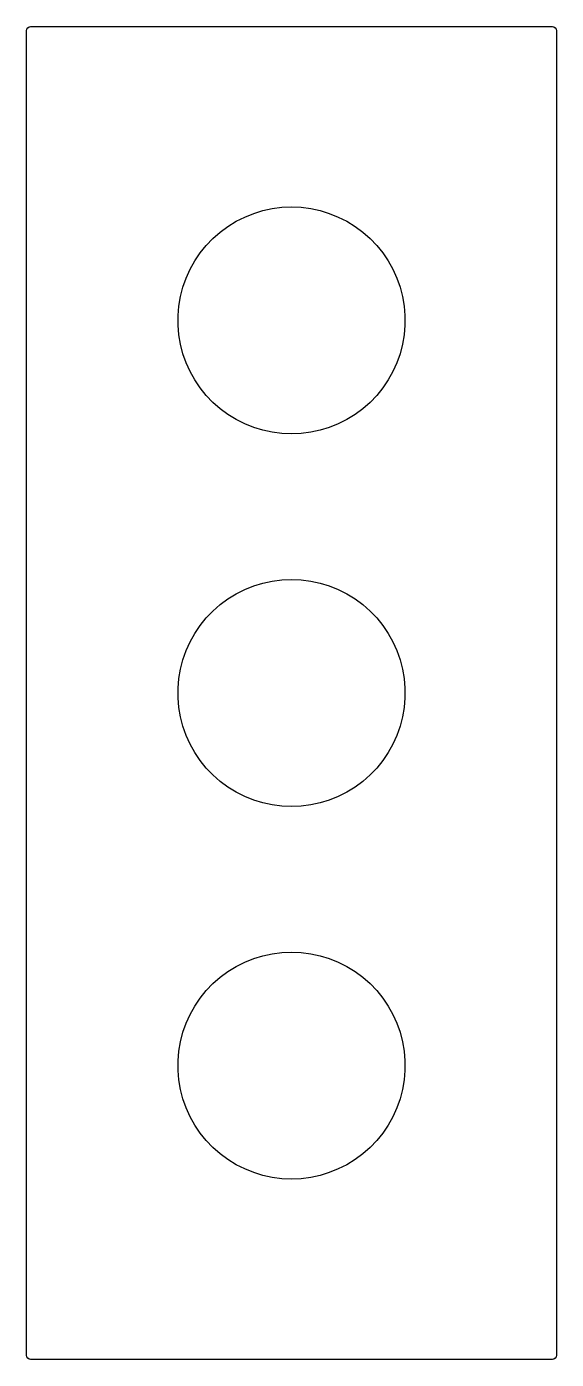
# Model space of a CAD drawing. Extents: x -2.5 to 2.5, y -6.4 to 6.4.
import ezdxf

# ---------------------------------------------------------------- set-up
doc = ezdxf.new("R2010")
doc.units = 0

msp = doc.modelspace()

# ---------------------------------------------------------------- linework, layer by layer
at = {"color": 1}
for p, q in [((-2.515, 6.385), (-2.5, 6.388)), ((-2.5, 6.388), (2.5, 6.388)), ((2.5, 6.388), (2.515, 6.385)), ((-2.538, 6.35), (-2.535, 6.365)), ((-2.538, -2.484), (-2.538, 6.35)), ((-2.535, 6.365), (-2.527, 6.377)), ((-2.527, 6.377), (-2.515, 6.385)), ((2.515, 6.385), (2.527, 6.377)), ((2.527, 6.377), (2.535, 6.365)), ((2.535, 6.365), (2.538, 6.35)), ((2.538, 6.35), (2.538, -6.35)), ((-0.362, 4.598), (-0.274, 4.625)), ((-0.274, 4.625), (-0.184, 4.644)), ((-0.184, 4.644), (-0.092, 4.656)), ((-0.092, 4.656), (0, 4.66)), ((0, 4.66), (0.092, 4.656)), ((0.092, 4.656), (0.184, 4.644)), ((0.184, 4.644), (0.274, 4.625)), ((0.274, 4.625), (0.362, 4.598)), ((-0.684, 4.418), (-0.609, 4.473)), ((-0.609, 4.473), (-0.531, 4.522)), ((-0.531, 4.522), (-0.448, 4.563)), ((-0.448, 4.563), (-0.362, 4.598)), ((0.362, 4.598), (0.448, 4.563)), ((0.448, 4.563), (0.531, 4.522)), ((0.531, 4.522), (0.609, 4.473)), ((0.609, 4.473), (0.684, 4.418)), ((-0.817, 4.291), (-0.753, 4.357)), ((-0.753, 4.357), (-0.684, 4.418)), ((0.684, 4.418), (0.753, 4.357)), ((0.753, 4.357), (0.817, 4.291)), ((-0.927, 4.142), (-0.875, 4.219)), ((-0.875, 4.219), (-0.817, 4.291)), ((0.817, 4.291), (0.875, 4.219)), ((0.875, 4.219), (0.927, 4.142)), ((-0.972, 4.062), (-0.927, 4.142)), ((0.927, 4.142), (0.972, 4.062)), ((-1.04, 3.891), (-1.01, 3.978)), ((-1.01, 3.978), (-0.972, 4.062)), ((0.972, 4.062), (1.01, 3.978)), ((1.01, 3.978), (1.04, 3.891)), ((-1.064, 3.801), (-1.04, 3.891)), ((1.04, 3.891), (1.064, 3.801)), ((-1.087, 3.618), (-1.079, 3.71)), ((-1.079, 3.71), (-1.064, 3.801)), ((1.064, 3.801), (1.079, 3.71)), ((1.079, 3.71), (1.087, 3.618)), ((-1.087, 3.526), (-1.087, 3.618)), ((1.087, 3.618), (1.087, 3.526)), ((-1.079, 3.434), (-1.087, 3.526)), ((1.087, 3.526), (1.079, 3.434)), ((-1.064, 3.343), (-1.079, 3.434)), ((-1.04, 3.253), (-1.064, 3.343)), ((1.064, 3.343), (1.04, 3.253)), ((1.079, 3.434), (1.064, 3.343)), ((-1.01, 3.166), (-1.04, 3.253)), ((1.04, 3.253), (1.01, 3.166)), ((-0.972, 3.082), (-1.01, 3.166)), ((-0.927, 3.001), (-0.972, 3.082)), ((0.972, 3.082), (0.927, 3.001)), ((1.01, 3.166), (0.972, 3.082)), ((-0.875, 2.925), (-0.927, 3.001)), ((0.927, 3.001), (0.875, 2.925)), ((-0.817, 2.853), (-0.875, 2.925)), ((-0.753, 2.786), (-0.817, 2.853)), ((0.817, 2.853), (0.753, 2.786)), ((0.875, 2.925), (0.817, 2.853)), ((-0.684, 2.725), (-0.753, 2.786)), ((-0.609, 2.67), (-0.684, 2.725)), ((0.684, 2.725), (0.609, 2.67)), ((0.753, 2.786), (0.684, 2.725)), ((-0.531, 2.622), (-0.609, 2.67)), ((-0.448, 2.58), (-0.531, 2.622)), ((-0.362, 2.546), (-0.448, 2.58)), ((0.448, 2.58), (0.362, 2.546)), ((0.531, 2.622), (0.448, 2.58)), ((0.609, 2.67), (0.531, 2.622)), ((-0.274, 2.519), (-0.362, 2.546)), ((-0.184, 2.499), (-0.274, 2.519)), ((-0.092, 2.488), (-0.184, 2.499)), ((0, 2.484), (-0.092, 2.488)), ((0.092, 2.488), (0, 2.484)), ((0.184, 2.499), (0.092, 2.488)), ((0.274, 2.519), (0.184, 2.499)), ((0.362, 2.546), (0.274, 2.519)), ((-0.448, 0.992), (-0.362, 1.026)), ((-0.362, 1.026), (-0.274, 1.053)), ((-0.274, 1.053), (-0.184, 1.072)), ((-0.184, 1.072), (-0.092, 1.084)), ((-0.092, 1.084), (0, 1.088)), ((0, 1.088), (0.092, 1.084)), ((0.092, 1.084), (0.184, 1.072)), ((0.184, 1.072), (0.274, 1.053)), ((0.274, 1.053), (0.362, 1.026)), ((0.362, 1.026), (0.448, 0.992)), ((-0.684, 0.847), (-0.609, 0.902)), ((-0.609, 0.902), (-0.531, 0.95)), ((-0.531, 0.95), (-0.448, 0.992)), ((0.448, 0.992), (0.531, 0.95)), ((0.531, 0.95), (0.609, 0.902)), ((0.609, 0.902), (0.684, 0.847)), ((-0.817, 0.719), (-0.753, 0.786)), ((-0.753, 0.786), (-0.684, 0.847)), ((0.684, 0.847), (0.753, 0.786)), ((0.753, 0.786), (0.817, 0.719)), ((-0.927, 0.57), (-0.875, 0.647)), ((-0.875, 0.647), (-0.817, 0.719)), ((0.817, 0.719), (0.875, 0.647)), ((0.875, 0.647), (0.927, 0.57)), ((-0.972, 0.49), (-0.927, 0.57)), ((0.927, 0.57), (0.972, 0.49)), ((-1.04, 0.319), (-1.01, 0.406)), ((-1.01, 0.406), (-0.972, 0.49)), ((0.972, 0.49), (1.01, 0.406)), ((1.01, 0.406), (1.04, 0.319)), ((-1.064, 0.229), (-1.04, 0.319)), ((1.04, 0.319), (1.064, 0.229)), ((-1.087, 0.046), (-1.079, 0.138)), ((-1.079, 0.138), (-1.064, 0.229)), ((1.064, 0.229), (1.079, 0.138)), ((1.079, 0.138), (1.087, 0.046)), ((-1.087, -0.046), (-1.087, 0.046)), ((1.087, 0.046), (1.087, -0.046)), ((-1.079, -0.138), (-1.087, -0.046)), ((1.087, -0.046), (1.079, -0.138)), ((-1.064, -0.229), (-1.079, -0.138)), ((-1.04, -0.319), (-1.064, -0.229)), ((1.064, -0.229), (1.04, -0.319)), ((1.079, -0.138), (1.064, -0.229)), ((-1.01, -0.406), (-1.04, -0.319)), ((1.04, -0.319), (1.01, -0.406)), ((-0.972, -0.49), (-1.01, -0.406)), ((-0.927, -0.57), (-0.972, -0.49)), ((0.972, -0.49), (0.927, -0.57)), ((1.01, -0.406), (0.972, -0.49)), ((-0.875, -0.647), (-0.927, -0.57)), ((0.927, -0.57), (0.875, -0.647)), ((-0.817, -0.719), (-0.875, -0.647)), ((-0.753, -0.786), (-0.817, -0.719)), ((0.817, -0.719), (0.753, -0.786)), ((0.875, -0.647), (0.817, -0.719)), ((-0.684, -0.847), (-0.753, -0.786)), ((-0.609, -0.902), (-0.684, -0.847)), ((0.684, -0.847), (0.609, -0.902)), ((0.753, -0.786), (0.684, -0.847)), ((-0.531, -0.95), (-0.609, -0.902)), ((-0.448, -0.992), (-0.531, -0.95)), ((-0.362, -1.026), (-0.448, -0.992)), ((0.448, -0.992), (0.362, -1.026)), ((0.531, -0.95), (0.448, -0.992)), ((0.609, -0.902), (0.531, -0.95)), ((-0.274, -1.053), (-0.362, -1.026)), ((-0.184, -1.072), (-0.274, -1.053)), ((-0.092, -1.084), (-0.184, -1.072)), ((0, -1.088), (-0.092, -1.084)), ((0.092, -1.084), (0, -1.088)), ((0.184, -1.072), (0.092, -1.084)), ((0.274, -1.053), (0.184, -1.072)), ((0.362, -1.026), (0.274, -1.053)), ((-2.538, -6.35), (-2.538, -2.484)), ((-0.448, -2.58), (-0.362, -2.546)), ((-0.362, -2.546), (-0.274, -2.519)), ((-0.274, -2.519), (-0.184, -2.499)), ((-0.184, -2.499), (-0.092, -2.488)), ((-0.092, -2.488), (0, -2.484)), ((0, -2.484), (0.092, -2.488)), ((0.092, -2.488), (0.184, -2.499)), ((0.184, -2.499), (0.274, -2.519)), ((0.274, -2.519), (0.362, -2.546)), ((0.362, -2.546), (0.448, -2.58)), ((-0.684, -2.725), (-0.609, -2.67)), ((-0.609, -2.67), (-0.531, -2.622)), ((-0.531, -2.622), (-0.448, -2.58)), ((0.448, -2.58), (0.531, -2.622)), ((0.531, -2.622), (0.609, -2.67)), ((0.609, -2.67), (0.684, -2.725)), ((-0.817, -2.853), (-0.753, -2.786)), ((-0.753, -2.786), (-0.684, -2.725)), ((0.684, -2.725), (0.753, -2.786)), ((0.753, -2.786), (0.817, -2.853)), ((-0.927, -3.001), (-0.875, -2.925)), ((-0.875, -2.925), (-0.817, -2.853)), ((0.817, -2.853), (0.875, -2.925)), ((0.875, -2.925), (0.927, -3.001)), ((-0.972, -3.082), (-0.927, -3.001)), ((0.927, -3.001), (0.972, -3.082)), ((-1.04, -3.253), (-1.01, -3.166)), ((-1.01, -3.166), (-0.972, -3.082)), ((0.972, -3.082), (1.01, -3.166)), ((1.01, -3.166), (1.04, -3.253)), ((-1.064, -3.343), (-1.04, -3.253)), ((1.04, -3.253), (1.064, -3.343)), ((-1.087, -3.526), (-1.079, -3.434)), ((-1.079, -3.434), (-1.064, -3.343)), ((1.064, -3.343), (1.079, -3.434)), ((1.079, -3.434), (1.087, -3.526)), ((-1.087, -3.618), (-1.087, -3.526)), ((1.087, -3.526), (1.087, -3.618)), ((-1.079, -3.71), (-1.087, -3.618)), ((1.087, -3.618), (1.079, -3.71)), ((-1.064, -3.801), (-1.079, -3.71)), ((-1.04, -3.891), (-1.064, -3.801)), ((1.064, -3.801), (1.04, -3.89)), ((1.079, -3.71), (1.064, -3.801)), ((-1.01, -3.978), (-1.04, -3.891)), ((1.04, -3.89), (1.01, -3.978)), ((-0.972, -4.062), (-1.01, -3.978)), ((-0.927, -4.142), (-0.972, -4.062)), ((0.972, -4.062), (0.927, -4.142)), ((1.01, -3.978), (0.972, -4.062)), ((-0.875, -4.219), (-0.927, -4.142)), ((0.927, -4.142), (0.875, -4.219)), ((-0.817, -4.291), (-0.875, -4.219)), ((-0.753, -4.357), (-0.817, -4.291)), ((0.817, -4.291), (0.753, -4.357)), ((0.875, -4.219), (0.817, -4.291)), ((-0.684, -4.418), (-0.753, -4.357)), ((-0.609, -4.473), (-0.684, -4.418)), ((0.684, -4.418), (0.609, -4.473)), ((0.753, -4.357), (0.684, -4.418)), ((-0.531, -4.522), (-0.609, -4.473)), ((-0.448, -4.563), (-0.531, -4.522)), ((-0.362, -4.598), (-0.448, -4.563)), ((-0.274, -4.625), (-0.362, -4.598)), ((0.362, -4.598), (0.274, -4.625)), ((0.448, -4.563), (0.362, -4.598)), ((0.531, -4.522), (0.448, -4.563)), ((0.609, -4.473), (0.531, -4.522)), ((-0.184, -4.644), (-0.274, -4.625)), ((-0.092, -4.656), (-0.184, -4.644)), ((0, -4.66), (-0.092, -4.656)), ((0.092, -4.656), (0, -4.66)), ((0.184, -4.644), (0.092, -4.656)), ((0.274, -4.625), (0.184, -4.644)), ((-2.535, -6.365), (-2.538, -6.35)), ((-2.527, -6.377), (-2.535, -6.365)), ((-2.515, -6.385), (-2.527, -6.377)), ((-2.5, -6.388), (-2.515, -6.385)), ((2.515, -6.385), (2.5, -6.388)), ((2.527, -6.377), (2.515, -6.385)), ((2.535, -6.365), (2.527, -6.377)), ((2.538, -6.35), (2.535, -6.365)), ((2.5, -6.388), (-2.5, -6.388))]:
    msp.add_line(p, q, dxfattribs=at)

doc.saveas('drawing.dxf')
